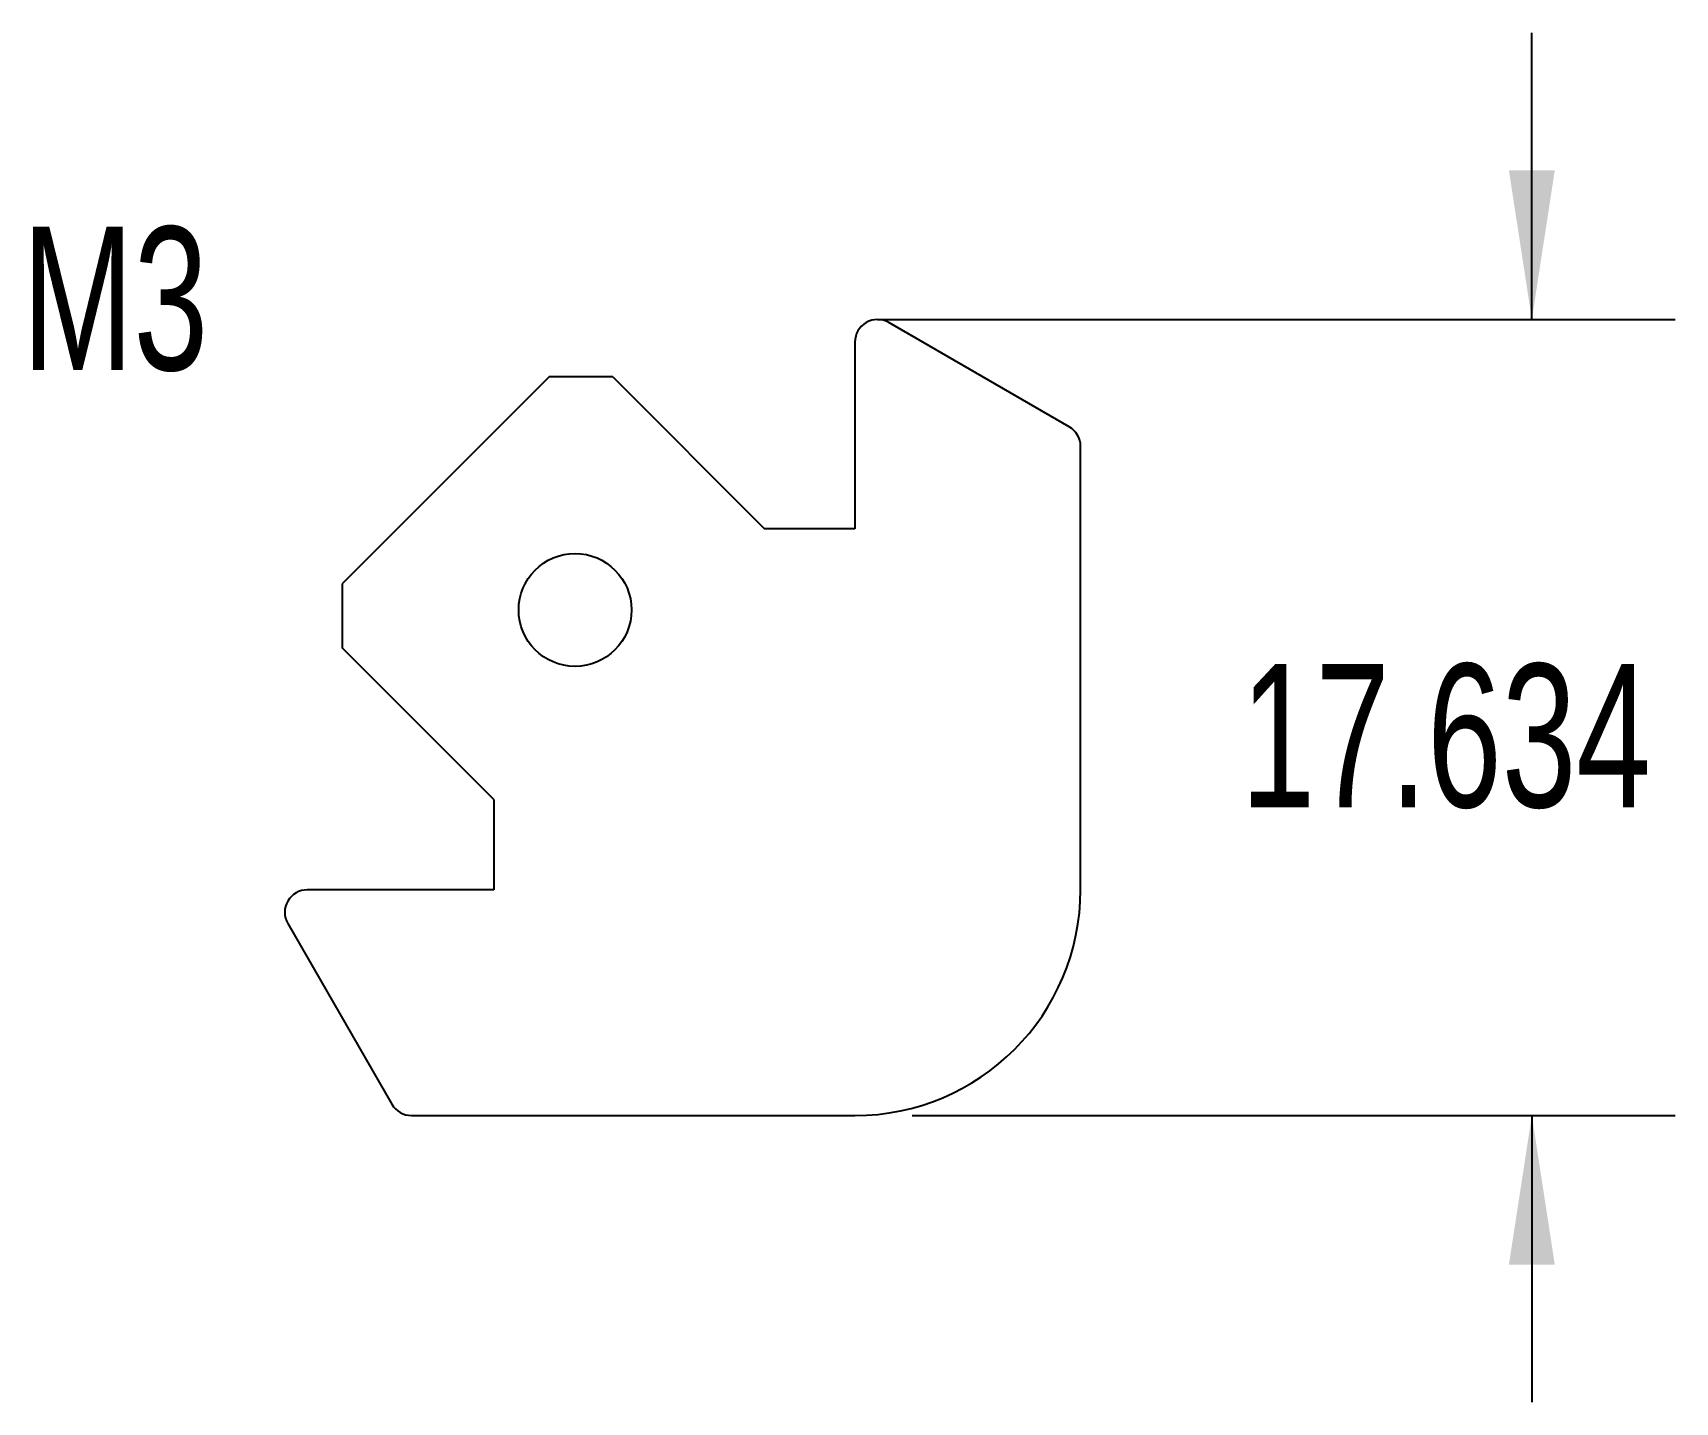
# Model space of a CAD drawing. Extents: x 107.5 to 143.9, y 105.9 to 136.2.
import ezdxf
from ezdxf.enums import TextEntityAlignment as Align

# ---------------------------------------------------------------- set-up
doc = ezdxf.new("R2010")
doc.units = 0
doc.linetypes.add('CENTERX2', pattern=[20.32, 12.7, -2.54, 2.54, -2.54])
doc.layers.get('0').update_dxf_attribs({"linetype": 'CONTINUOUS'})
doc.dimstyles.new('SLDDIMSTYLE0', dxfattribs={"dimtxt": 3.175, "dimasz": 3.302, "dimexe": 0, "dimexo": 0.0625, "dimgap": 0.79375, "dimtad": 0, "dimtih": 1, "dimtoh": 1, "dimrnd": 1e-09, "dimzin": 12, "dimsah": 1, "dimcen": 0.09, "dimazin": 3, "dimtfac": 1, "dimtofl": 0, "dimtmove": 0, "dimatfit": 3})

# ---------------------------------------------------------------- blocks, each defined once
blk = doc.blocks.new('*D1')
at = {"color": 7, "linetype": 'CONTINUOUS'}
for p, q in [((140.695, 129.888), (140.695, 136.238)), ((127.465, 129.888), (143.87, 129.888)), ((126.965, 112.254), (143.87, 112.254)), ((140.695, 112.254), (140.695, 105.904))]:
    blk.add_line(p, q, dxfattribs=at)
for points in [[(140.695, 129.888), (141.203, 133.19), (140.187, 133.19)], [(140.695, 112.254), (140.187, 108.952), (141.203, 108.952)]]:
    blk.add_solid(points, dxfattribs=at)
at = {"color": 7, "linetype": 'CONTINUOUS', "width": 0.7}
blk.add_text('17.634', height=3.175, dxfattribs=at).set_placement((134.244, 118.132), align=Align.BOTTOM_LEFT)

msp = doc.modelspace()

# ---------------------------------------------------------------- linework, layer by layer
at = {"color": 7, "linetype": 'CENTERX2'}
msp.add_line((126.195, 129.888), (137.098, 129.888), dxfattribs=at)
at = {"color": 7, "linetype": 'CONTINUOUS'}
for p, q in [((130.445, 127.512), (126.445, 129.821)), ((125.695, 129.388), (125.695, 125.254)), ((118.917, 128.618), (114.331, 124.032)), ((120.331, 128.618), (118.917, 128.618)), ((120.331, 128.618), (123.695, 125.254)), ((130.695, 117.254), (130.695, 127.079)), ((125.695, 125.254), (123.695, 125.254)), ((114.331, 124.032), (114.331, 122.618)), ((117.695, 119.254), (114.331, 122.618)), ((117.695, 119.254), (117.695, 117.254)), ((117.695, 117.254), (113.561, 117.254)), ((113.128, 116.504), (115.438, 112.504)), ((115.871, 112.254), (125.695, 112.254))]:
    msp.add_line(p, q, dxfattribs=at)
msp.add_circle((119.495, 123.454), 1.25, dxfattribs=at)
for centre, radius, start, end in [((126.195, 129.388), 0.5, 60, 180), ((130.195, 127.079), 0.5, 0, 60), ((113.561, 116.754), 0.5, 90, 210), ((125.695, 117.254), 5, 270, 0), ((115.871, 112.754), 0.5, 210, 270)]:
    msp.add_arc(centre, radius, start, end, dxfattribs=at)

# ---------------------------------------------------------------- texts
at = {"color": 7, "linetype": 'CONTINUOUS', "width": 0.7}
msp.add_text('M3', height=3.175, dxfattribs=at).set_placement((107.236, 127.815), align=Align.BOTTOM_LEFT)

# ---------------------------------------------------------------- dimensions: what is measured, and where the dimension line sits
at = {"color": 7, "linetype": 'CONTINUOUS'}
dim = msp.add_linear_dim(base=(140.695, 112.254), p1=(126.195, 129.888), p2=(125.695, 112.254), angle=90, dimstyle='SLDDIMSTYLE0', dxfattribs=at)
dim.commit()
dim.dimension.update_dxf_attribs({"geometry": '*D1', "text_midpoint": (140.695, 120.652), "dimtype": 160})

doc.saveas('drawing.dxf')
